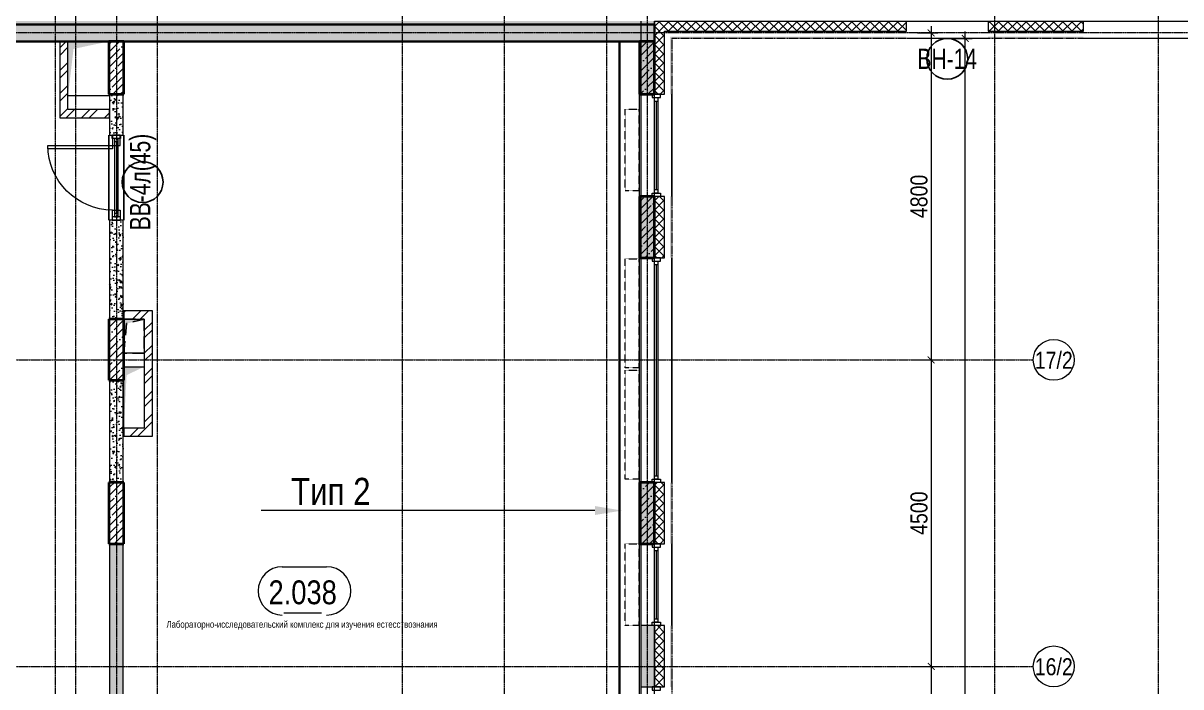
# Model space of a CAD drawing. Header units: millimetres. Extents: x -65509 to 912790, y 446 to 713294.
# Drawn here: x 198727 to 215725, y 186075 to 195819 of the extents above; entities that cross this region are included whole.
import ezdxf
from ezdxf import colors
from ezdxf.entities.mleader import LeaderData, LeaderLine
from ezdxf.enums import TextEntityAlignment as Align
from ezdxf.math import Vec2, Vec3

# ---------------------------------------------------------------- set-up
doc = ezdxf.new("R2010")
doc.units = ezdxf.units.MM
for name, pattern in [('CENTER2', [28.575, 19.05, -3.175, 3.175, -3.175]), ('DASHED', [19.05, 12.7, -6.35]), ('HIDDEN', [9.525, 6.35, -3.175]), ('HIDDEN2', [4.7625, 3.175, -1.5875])]:
    doc.linetypes.add(name, pattern=pattern)
doc.layers.get('Defpoints').update_dxf_attribs({"color": 250})
for name, color, linetype, lineweight in [('A-Wall-Open', 250, 'Continuous', 5), ('A-Wall_Материал_Газоблок_Контур', 250, 'Continuous', 0), ('АР_Area', 250, 'Continuous', 5), ('АР_Витраж', 250, 'Continuous', 13), ('АР_Витраж марка', 250, 'Continuous', 9), ('АР_Двери_витраж', 250, 'Continuous', 9), ('АР_Колонны', 250, 'Continuous', 30), ('АР_Окна', 250, 'Continuous', 5), ('АР_Стены ЖБ', 250, 'Continuous', 35), ('АР_Стены кирпич', 250, 'Continuous', 20), ('АР_Стены ПЕНОблок', 250, 'Continuous', 20), ('АР_Стены_дефшов', 250, 'Continuous', 0), ('АР_Утеплитель', 250, 'Continuous', 0), ('АР_Штриховка', 250, 'Continuous', 0), ('КМ_Фахверки', 250, 'Continuous', 25), ('ОВ_Шахты', 250, 'Continuous', 5), ('ОВ_Шахты_блок 4.1', 250, 'Continuous', 25), ('Размеры зашивки ГКЛ', 250, 'Continuous', 0), ('РД_Оси_100', 250, 'Continuous', 0), ('РД_Оси_размер', 250, 'Continuous', 0), ('РД_проем_инж перемыч_фахверк', 250, 'Continuous', 18)]:
    doc.layers.add(name, color=color, linetype=linetype, lineweight=lineweight)
for name, color, linetype, lineweight, plot in [('АР_Делит', 250, 'Continuous', 0, False), ('РД_Витраж_проем', 250, 'Continuous', 0, False), ('РД_Проем', 250, 'Continuous', 0, False)]:
    doc.layers.add(name, color=color, linetype=linetype, lineweight=lineweight, plot=plot)
doc.layers.add('АР_Отопительные приборы', color=1, linetype='HIDDEN2', lineweight=0, true_color=0xff0000)
doc.layers.add('Зашивка радиаторов тип 2 (файерборд 2 слоя_керамогранит)', color=7, linetype='Continuous', lineweight=0, true_color=0xf40101)
doc.layers.add('РД_Витраж_вн', color=250, linetype='Continuous')
doc.styles.add('Arial_09', font='ARIALN.TTF', dxfattribs={"width": 0.9})
doc.styles.add('style1', font='ARIALN.TTF')
doc.styles.add('ккк', font='isocpeur.ttf', dxfattribs={"width": 0.85, "oblique": 15})
doc.dimstyles.new('Dim100_ареал', dxfattribs={"dimscale": 100, "dimtxt": 2.5, "dimasz": 1, "dimexe": 1, "dimexo": 1, "dimgap": 0.5, "dimtad": 1, "dimzin": 12, "dimdsep": 46, "dimtxsty": 'style1', "dimblk": 'ARCHTICK', "dimcen": 1, "dimdle": 1, "dimclrd": 256, "dimclre": 256, "dimaunit": 1, "dimadec": 0, "dimazin": 3, "dimtfac": 1, "dimtmove": 1, "dimatfit": 3, "dimldrblk": 'OPEN30', "dimfxl": 4, "dimfxlon": 1, "dimtolj": 1, "dimtzin": 0, "dimlwd": 9, "dimlwe": 9, "dimarcsym": 0})
pattern_1 = [(45, (142195.16, 127275.07), (-112.2532, 112.2532), []), (45, (142307.41, 127275.07), (-112.2532, 112.2532), [198.4375, -39.6875, 0, -39.6875])]
pattern_2 = [(45, (142195.16, 127275.07), (-168.3798, 168.3798), []), (45, (142307.4, 127275.07), (-168.3798, 168.3798), [])]
pattern_3 = [(45, (142195.16, 127275.07), (-168.3798, 168.3798), []), (45, (142307.4, 127275.07), (-168.3798, 168.3798), [])]

# ---------------------------------------------------------------- blocks, each defined once
blk = doc.blocks.new('A-iden')
at = {"linetype": 'Continuous', "lineweight": 5}
blk.add_circle((0, -4), 3, dxfattribs=at)
at = {"color": 0, "linetype": 'Continuous', "lineweight": 20, "style": 'ккк', "width": 0.85}
blk.add_attdef('ID', text='', height=8, dxfattribs=at).set_placement((0.31, -3.85), align=Align.MIDDLE_CENTER)
blk = doc.blocks.new('_ArchTick')
at = {"color": 0, "linetype": 'ByBlock', "const_width": 0.15}
blk.add_lwpolyline([(-0.5, -0.5), (0.5, 0.5)], dxfattribs=at)
blk = doc.blocks.new('*D229')
at = {"layer": 'Defpoints', "color": 0, "transparency": 16777216}
for p in [(68364, 68320), (70364, 68320), (68364, 15000)]:
    blk.add_point(p, dxfattribs=at)
at = {"layer": 'РД_Оси_размер', "color": 0, "lineweight": 5, "transparency": 16777216}
for p, q in [((70364, 14900), (70364, 68420)), ((70164, 68320), (70464, 68320)), ((70164, 15000), (70464, 15000))]:
    blk.add_line(p, q, dxfattribs=at)
at = {"layer": 'РД_Оси_размер', "color": 0, "lineweight": 5, "transparency": 16777216, "xscale": 100, "yscale": 100, "zscale": 100}
for p, rotation in [((70364, 68320), 90), ((70364, 15000), 270)]:
    blk.add_blockref('_ArchTick', p, dxfattribs=dict(at, rotation=rotation))
at = {"layer": 'РД_Оси_размер', "color": 0, "transparency": 16777216, "insert": (70186, 41660), "char_height": 250, "attachment_point": 5, "rotation": 90, "style": 'style1'}
blk.add_mtext('\\A1;53320', dxfattribs=at)
blk = doc.blocks.new('_Open30')
at = {"color": 0, "linetype": 'ByBlock', "lineweight": -2}
for p, q in [((-1, 0.27), (0, 0)), ((0, 0), (-1, -0.27)), ((0, 0), (-1, 0))]:
    blk.add_line(p, q, dxfattribs=at)
blk = doc.blocks.new('*D207')
at = {"layer": 'Defpoints', "color": 0, "transparency": 16777216}
for p in [(68364, 68400), (68364, 63600), (69864, 63600)]:
    blk.add_point(p, dxfattribs=at)
at = {"layer": 'РД_Оси_размер', "color": 0, "lineweight": 5, "transparency": 16777216}
for p, q in [((69664, 68400), (69964, 68400)), ((69864, 68500), (69864, 63500)), ((69664, 63600), (69964, 63600))]:
    blk.add_line(p, q, dxfattribs=at)
at = {"layer": 'РД_Оси_размер', "color": 0, "lineweight": 5, "transparency": 16777216, "xscale": 100, "yscale": 100, "zscale": 100}
for p, rotation in [((69864, 68400), 90), ((69864, 63600), 270)]:
    blk.add_blockref('_ArchTick', p, dxfattribs=dict(at, rotation=rotation))
at = {"layer": 'РД_Оси_размер', "color": 0, "transparency": 16777216, "insert": (69686, 66000), "char_height": 250, "attachment_point": 5, "rotation": 90, "style": 'style1'}
blk.add_mtext('\\A1;4800', dxfattribs=at)
blk = doc.blocks.new('*D208')
at = {"layer": 'Defpoints', "color": 0, "transparency": 16777216}
for p in [(68364, 63600), (68364, 59100), (69864, 59100)]:
    blk.add_point(p, dxfattribs=at)
at = {"layer": 'РД_Оси_размер', "color": 0, "lineweight": 5, "transparency": 16777216}
for p, q in [((69664, 63600), (69964, 63600)), ((69864, 63700), (69864, 59000)), ((69664, 59100), (69964, 59100))]:
    blk.add_line(p, q, dxfattribs=at)
at = {"layer": 'РД_Оси_размер', "color": 0, "lineweight": 5, "transparency": 16777216, "xscale": 100, "yscale": 100, "zscale": 100}
for p, rotation in [((69864, 63600), 90), ((69864, 59100), 270)]:
    blk.add_blockref('_ArchTick', p, dxfattribs=dict(at, rotation=rotation))
at = {"layer": 'РД_Оси_размер', "color": 0, "transparency": 16777216, "insert": (69686, 61350), "char_height": 250, "attachment_point": 5, "rotation": 90, "style": 'style1'}
blk.add_mtext('\\A1;4500', dxfattribs=at)
blk = doc.blocks.new('*D201')
at = {"layer": 'Defpoints', "color": 0, "transparency": 16777216}
for p in [(68364, 59100), (68364, 54900), (69864, 54900)]:
    blk.add_point(p, dxfattribs=at)
at = {"layer": 'РД_Оси_размер', "color": 0, "lineweight": 5, "transparency": 16777216}
for p, q in [((69864, 59200), (69864, 54800)), ((69664, 59100), (69964, 59100)), ((69664, 54900), (69964, 54900))]:
    blk.add_line(p, q, dxfattribs=at)
at = {"layer": 'РД_Оси_размер', "color": 0, "lineweight": 5, "transparency": 16777216, "xscale": 100, "yscale": 100, "zscale": 100}
for p, rotation in [((69864, 59100), 90), ((69864, 54900), 270)]:
    blk.add_blockref('_ArchTick', p, dxfattribs=dict(at, rotation=rotation))
at = {"layer": 'РД_Оси_размер', "color": 0, "transparency": 16777216, "insert": (69686, 57000), "char_height": 250, "attachment_point": 5, "rotation": 90, "style": 'style1'}
blk.add_mtext('\\A1;4200', dxfattribs=at)
blk = doc.blocks.new('otv')
at = {"linetype": 'Continuous'}
blk.add_lwpolyline([(0, -1), (0, 0), (1, 0), (1, -1)], close=True, dxfattribs=at)
blk.add_solid([(0, -1), (0, 0), (0.135, -0.137), (1, 0)], dxfattribs=at)
blk = doc.blocks.new('otv пунктир')
at = {"linetype": 'HIDDEN', "ltscale": 0.07}
blk.add_lwpolyline([(0, 0), (0, 1), (1, 1), (1, 0)], close=True, dxfattribs=at)
blk.add_lwpolyline([(0, 1), (0.135, 0.137), (1, 0)], dxfattribs=at)
blk = doc.blocks.new('MOK-МаркаПом_овал_ареал')
for p, q in [((-2.99, 3.76), (3.52, 3.76)), ((-2.75, -3), (2.75, -3))]:
    blk.add_line(p, q)
for centre, radius, start, end in [((-2.99, 0.21), 3.55, 90, 270), ((3.52, 0.21), 3.55, 270, 90), ((-7.41, 0), 7.16, 0, 0.001)]:
    blk.add_arc(centre, radius, start, end)
at = {"color": 0, "style": 'style1'}
blk.add_attdef('АР-ПОМЕЩЕНИЕ:НОМЕР', text='', height=3, dxfattribs=at).set_placement((0.26, 0), align=Align.MIDDLE)
blk = doc.blocks.new('МаркаВитража1')
at = {"layer": 'Defpoints'}
blk.add_circle((0, 0), 3, dxfattribs=at)
at = {"color": 0, "linetype": 'ByBlock', "lineweight": -2, "style": 'Arial_09', "width": 0.9}
blk.add_attdef('АР-ОКНО:НАИМЕНОВАНИЕ', text='', height=3, dxfattribs=at).set_placement((0, 0), align=Align.MIDDLE)
blk = doc.blocks.new('СОШ_2200_АР_ОСИ_М100_28.05.24')
at = {"layer": 'АР_Делит', "color": 5, "linetype": 'DASHED'}
blk.add_lwpolyline([(114955, 135155), (114955, -355), (93595.036, -355), (93595.036, 13855), (94145, 13855), (94145, 68320), (66055, 68320), (66055, 13857.73), (83455, 13857.73), (83455, -355), (45245, -355), (45245, 13145), (44695, 13145), (44695, 26755), (45245, 26755), (45245, 68320), (20455, 68320), (20455, 26755), (27955, 26755), (27955, 13145), (-355, 13145), (-355, 100855), (37145, 100855), (37145, 129155)], dxfattribs=at)
at = {"layer": 'РД_Оси_100', "linetype": 'CENTER2'}
for p, q in [((63600, -6155), (63600, 139938.679)), ((65100, -6155), (65100, 139938.679)), ((73200, -6155), (73200, 139938.679)), ((70800, -6155), (70800, 90900)), ((62100, -6155), (62100, 73302.739)), ((43327.994, 63600), (71363.995, 63600)), ((43327.994, 59100), (69455, 59100)), ((43327.994, 59100), (71363.995, 59100))]:
    blk.add_line(p, q, dxfattribs=at)
for points in [[(57300, 139938.679), (57300, -6155)], [(58500, 139938.679), (58500, -6155)], [(65700, -6155), (65700, 139938.679)], [(57000, 70839.76), (57000, -5755), (56700, -6155)], [(57900, 70753.904), (57900, -6155)], [(78274.959, 68400), (-5454.958, 68400), (-5954.958, 68250)]]:
    blk.add_lwpolyline(points, dxfattribs=at)
at = {"layer": 'РД_Оси_100', "color": 0}
ref = blk.add_blockref('A-iden', (71663.995, 64000), dxfattribs=dict(at, xscale=100, yscale=100, zscale=100))
ref.add_attrib('ID', '17/2', dxfattribs={"layer": '0', "linetype": 'Continuous', "height": 250, "style": 'style1'}).set_placement((71663.995, 63600), align=Align.MIDDLE)
ref = blk.add_blockref('A-iden', (71663.995, 59500), dxfattribs=dict(at, xscale=100, yscale=100, zscale=100))
ref.add_attrib('ID', '16/2', dxfattribs={"layer": '0', "linetype": 'Continuous', "height": 250, "style": 'style1'}).set_placement((71663.995, 59100), align=Align.MIDDLE)
at = {"layer": 'РД_Оси_размер'}
for base, p1, p2, picture, middle in [((69863.995, 63600), (68363.995, 68400), (68363.995, 63600), '*D207', (69686.352, 66000)), ((70363.995, 68320), (68363.995, 15000), (68363.995, 68320), '*D229', (70186.352, 41660)), ((69863.995, 59100), (68363.995, 63600), (68363.995, 59100), '*D208', (69686.352, 61350)), ((69863.995, 54900), (68363.995, 59100), (68363.995, 54900), '*D201', (69686.352, 57000))]:
    dim = blk.add_linear_dim(base=base, p1=p1, p2=p2, angle=90, dimstyle='Dim100_ареал', dxfattribs=at)
    dim.commit()
    dim.dimension.update_dxf_attribs({"geometry": picture, "text_midpoint": middle})

msp = doc.modelspace()

# ---------------------------------------------------------------- hatches: boundary and pattern name
at = {"layer": 'АР_Штриховка', "linetype": 'Continuous', "lineweight": 0}
h = msp.add_hatch(dxfattribs=at)
h.set_pattern_fill('HONEY', color=256, scale=10, style=0)
h.set_pattern_definition([(360, (142195.157, 127275.073), (47.625, 27.4963064), [31.75, -63.5]), (120, (142195.157, 127275.073), (-47.625, 27.496307), [31.75, -63.5]), (60, (142195.157, 127275.073), (1e-07, 54.992613), [-63.5, 31.75])])
h.paths.add_polyline_path([(187895.157, 195850.073), (187895.157, 195800.073), (187995.325, 195800.073), (188011.98, 195837.573), (187995.309, 195850.073)], flags=0)
h.paths.add_polyline_path([(188045.309, 195850.073), (188011.98, 195837.573), (187995.325, 195800.073), (196655.157, 195800.073), (196655.157, 195850.073)], flags=0)
h.paths.add_polyline_path([(198535.157, 195850.073), (198535.157, 195800.073), (207995.156, 195800.073), (207995.156, 195850.073)], flags=0)
h = msp.add_hatch(dxfattribs=at)
h.set_pattern_fill('AR-CONC', color=256, angle=-360, style=0)
h.set_pattern_definition([(50, (142195.16, 127275.07), (182.18467, -15.93909), [19.05, -209.55]), (355, (142195.16, 127275.07), (-35.24342, 191.05685), [15.24, -167.6406]), (100.45144, (142210.34, 127273.74), (146.94125, 175.11775), [16.19, -178.09024]), (46.1842, (142195.16, 127325.87), (271.07904, -42.04233), [28.575, -314.325]), (96.63556, (142217.75, 127322.37), (237.4041, 247.4261), [24.285, -267.1356]), (351.18415, (142195.16, 127325.87), (237.4041, 247.4261), [22.86, -251.4597]), (21, (142220.56, 127313.17), (151.6144, -102.2652), [19.05, -209.55]), (326, (142220.56, 127313.17), (61.80203, 184.18797), [15.24, -167.64]), (71.45144, (142233.2, 127304.65), (213.41642, 81.92277), [16.19, -178.08994]), (37.5, (142195.16, 127275.07), (3.088603, 84.55504), [0, -165.608, 0, -170.18, 0, -168.275]), (7.5, (142195.16, 127275.07), (66.81966, 100.180575), [0, -97.028, 0, -161.798, 0, -64.135]), (327.5, (142138.515, 127275.07), (135.590595, -5.728744), [0, -63.5, 0, -198.12, 0, -262.89]), (317.5, (142113.12, 127275.07), (148.12918, 25.42649), [0, -82.55, 0, -131.572, 0, -186.69])])
h.paths.add_polyline_path([(207995.157, 195850.073), (207795.157, 195850.073), (207795.157, 194775.073), (207995.157, 194775.073)], flags=0)
h.paths.add_polyline_path([(207995.157, 193275.073), (207795.157, 193275.073), (207795.157, 192375.073), (207995.157, 192375.073)], flags=0)
h.paths.add_polyline_path([(207995.157, 189075.073), (207795.157, 189075.073), (207795.157, 188175.073), (207995.157, 188175.073)], flags=0)
h.paths.add_polyline_path([(207995.157, 186975.073), (207795.157, 186975.073), (207795.157, 186075.073), (207995.157, 186075.073)], flags=0)
h.paths.add_polyline_path([(207995.157, 182775.073), (207795.157, 182775.073), (207795.157, 180975.073), (207995.157, 180975.073)], flags=0)
h.paths.add_polyline_path([(207995.157, 177675.073), (207795.157, 177675.073), (207795.157, 176775.073), (207995.157, 176775.073)], flags=0)
h.paths.add_polyline_path([(207995.157, 175575.073), (207795.157, 175575.073), (207795.157, 174675.073), (207995.157, 174675.073)], flags=0)
h.paths.add_polyline_path([(207995.157, 173475.073), (207795.157, 173475.073), (207795.157, 171375.073), (207995.157, 171375.073)], flags=0)
h.paths.add_polyline_path([(207995.157, 170175.073), (207795.157, 170175.073), (207795.157, 169275.073), (207995.157, 169275.073)], flags=0)
h.paths.add_polyline_path([(207995.157, 168075.073), (207795.157, 168075.073), (207795.157, 167175.073), (207995.157, 167175.073)], flags=0)
h.paths.add_polyline_path([(207995.157, 163875.073), (207795.157, 163875.073), (207795.157, 162075.073), (207995.157, 162075.073)], flags=0)
h.paths.add_polyline_path([(207995.157, 160875.073), (207795.157, 160875.073), (207795.157, 159975.073), (207995.157, 159975.073)], flags=0)
h.paths.add_polyline_path([(207995.157, 158775.073), (207795.157, 158775.073), (207795.157, 157875.073), (207995.157, 157875.073)], flags=0)
h.paths.add_polyline_path([(207995.157, 154575.073), (207795.157, 154575.073), (207795.157, 152875.074), (207995.157, 152875.074)], flags=0)
h.paths.add_polyline_path([(207995.157, 149575.074), (207795.157, 149575.074), (207795.157, 148675.074), (207995.157, 148675.074)], flags=0)
h.paths.add_polyline_path([(207995.157, 147475.074), (207795.157, 147475.074), (207795.157, 146575.072), (207995.157, 146575.072)], flags=0)
h = msp.add_hatch(dxfattribs=at)
h.set_pattern_fill('ANSI37', color=256, scale=30, angle=-360, style=0)
h.set_pattern_definition([(45, (142195.16, 127275.07), (-67.35192, 67.35192), []), (135, (142195.16, 127275.07), (-67.35192, -67.35192), [])])
h.paths.add_polyline_path([(208145.157, 195700.073), (207995.157, 195850.073), (207995.157, 194775.073), (208145.157, 194775.073)], flags=0)
h.paths.add_polyline_path([(208145.157, 193275.073), (207995.157, 193275.073), (207995.157, 192375.073), (208145.157, 192375.073)], flags=0)
h.paths.add_polyline_path([(208145.157, 189075.073), (207995.157, 189075.073), (207995.157, 188175.073), (208145.157, 188175.073)], flags=0)
h.paths.add_polyline_path([(208145.157, 186975.073), (207995.157, 186975.073), (207995.157, 186075.073), (208145.157, 186075.073)], flags=0)
h.paths.add_polyline_path([(208145.157, 182775.073), (207995.157, 182775.073), (207995.157, 180975.073), (208145.157, 180975.073)], flags=0)
h.paths.add_polyline_path([(208145.157, 177675.073), (207995.157, 177675.073), (207995.157, 176775.073), (208145.157, 176775.073)], flags=0)
h.paths.add_polyline_path([(208145.157, 175575.073), (207995.157, 175575.073), (207995.157, 174675.073), (208145.157, 174675.073)], flags=0)
h.paths.add_polyline_path([(208145.157, 173475.073), (207995.157, 173475.073), (207995.157, 171375.073), (208145.157, 171375.073)], flags=0)
h.paths.add_polyline_path([(208145.157, 170175.073), (207995.157, 170175.073), (207995.157, 169275.073), (208145.157, 169275.073)], flags=0)
h.paths.add_polyline_path([(208145.157, 168075.073), (207995.157, 168075.073), (207995.157, 167175.073), (208145.157, 167175.073)], flags=0)
h.paths.add_polyline_path([(208145.157, 163875.073), (207995.157, 163875.073), (207995.157, 162075.073), (208145.157, 162075.073)], flags=0)
h.paths.add_polyline_path([(208145.157, 160875.073), (207995.157, 160875.073), (207995.157, 159975.073), (208145.157, 159975.073)], flags=0)
h.paths.add_polyline_path([(208145.157, 158775.073), (207995.157, 158775.073), (207995.157, 157875.073), (208145.157, 157875.073)], flags=0)
h.paths.add_polyline_path([(208145.157, 154575.073), (207995.157, 154575.073), (207995.157, 152875.074), (208145.157, 152875.074)], flags=0)
h.paths.add_polyline_path([(208145.157, 149575.074), (207995.157, 149575.074), (207995.157, 148675.074), (208145.157, 148675.074)], flags=0)
h.paths.add_polyline_path([(208145.157, 147475.074), (207995.157, 147475.074), (207995.157, 146575.072), (208145.157, 146575.072)], flags=0)
h = msp.add_hatch(dxfattribs=at)
h.set_pattern_fill('ANSI37', color=256, scale=30, style=0)
h.set_pattern_definition([(45, (142195.16, 127275.07), (-67.35192, 67.35192), []), (135, (142195.16, 127275.07), (-67.35192, -67.35192), [])])
h.paths.add_polyline_path([(218945.157, 195700.073), (218945.157, 195850.073), (217594.772, 195850.073), (217594.772, 195700.073)], flags=0)
h.paths.add_polyline_path([(214294.772, 195700.073), (214294.772, 195850.073), (212895.157, 195850.073), (212895.157, 195700.073)], flags=0)
h.paths.add_polyline_path([(211695.157, 195700.073), (211695.157, 195850.073), (207995.157, 195850.073), (208145.157, 195700.073)], flags=0)
at = {"layer": 'АР_Штриховка', "linetype": 'Continuous', "lineweight": 5}
h = msp.add_hatch(dxfattribs=at)
h.set_pattern_fill('ANSI35', color=256, scale=25, style=0)
h.set_pattern_definition([(45, (142195.16, 127275.07), (-112.2532, 112.2532), []), (45, (142307.41, 127275.07), (-112.2532, 112.2532), [198.4375, -39.6875, 0, -39.6875])])
h.paths.add_polyline_path([(187695.157, 195800.073), (187695.157, 195550.073), (196655.157, 195550.073), (196655.157, 195800.073)], flags=0)
h.paths.add_polyline_path([(198535.157, 195800.073), (198535.157, 195550.073), (207995.156, 195550.073), (207995.156, 195800.073)], flags=0)
at = {"layer": 'АР_Штриховка', "linetype": 'Continuous', "lineweight": 0}
h = msp.add_hatch(dxfattribs=at)
h.set_pattern_fill('ANSI32', color=256, scale=25, style=0)
h.set_pattern_definition(pattern_2)
h.paths.add_polyline_path([(199265.157, 194430.073), (199385.157, 194550.073), (199385.157, 195550.073), (199265.157, 195550.073)], flags=0)
at = {"layer": 'АР_Штриховка', "linetype": 'Continuous', "lineweight": 5}
h = msp.add_hatch(dxfattribs=at)
h.set_pattern_fill('ANSI35', color=256, scale=25, style=0)
h.set_pattern_definition(pattern_1)
h.paths.add_polyline_path([(199985.157, 194775.073), (200205.157, 194775.073), (200205.157, 195550.073), (199985.157, 195550.073)], flags=0)
h = msp.add_hatch(dxfattribs=at)
h.set_pattern_fill('ANSI35', color=256, scale=25, style=0)
h.set_pattern_definition(pattern_1)
h.paths.add_polyline_path([(207775.157, 194775.073), (207995.157, 194775.073), (207995.157, 195550.073), (207775.157, 195550.073)], flags=0)
at = {"layer": 'АР_Штриховка', "linetype": 'Continuous', "lineweight": 0}
h = msp.add_hatch(dxfattribs=at)
h.set_pattern_fill('_U', color=256, angle=-360, style=0, pattern_type=0)
h.set_pattern_definition([(360, (142195.1574, 127275.0729), (3e-17, 1), [])])
h.paths.add_polyline_path([(208250.157, 195595.073), (208225.157, 195620.073), (208225.157, 194775.073), (208250.157, 194775.073)], flags=0)
h.paths.add_polyline_path([(208250.157, 193275.073), (208225.157, 193275.073), (208225.157, 192375.073), (208250.157, 192375.073)], flags=0)
h.paths.add_polyline_path([(208250.157, 189075.073), (208225.157, 189075.073), (208225.157, 188175.073), (208250.157, 188175.073)], flags=0)
h.paths.add_polyline_path([(208250.157, 186975.073), (208225.157, 186975.073), (208225.157, 186075.073), (208250.157, 186075.073)], flags=0)
h.paths.add_polyline_path([(208250.157, 182775.073), (208225.157, 182775.073), (208225.157, 180975.073), (208250.157, 180975.073)], flags=0)
h.paths.add_polyline_path([(208250.157, 177675.073), (208225.157, 177675.073), (208225.157, 176775.073), (208250.157, 176775.073)], flags=0)
h.paths.add_polyline_path([(208250.157, 175575.073), (208225.157, 175575.073), (208225.157, 174675.073), (208250.157, 174675.073)], flags=0)
h.paths.add_polyline_path([(208250.157, 173475.073), (208225.157, 173475.073), (208225.157, 171375.073), (208250.157, 171375.073)], flags=0)
h.paths.add_polyline_path([(208250.157, 170175.073), (208225.157, 170175.073), (208225.157, 169275.073), (208250.157, 169275.073)], flags=0)
h.paths.add_polyline_path([(208250.157, 168075.073), (208225.157, 168075.073), (208225.157, 167175.073), (208250.157, 167175.073)], flags=0)
h.paths.add_polyline_path([(208250.157, 163875.073), (208225.157, 163875.073), (208225.157, 162075.073), (208250.157, 162075.073)], flags=0)
h.paths.add_polyline_path([(208250.157, 160875.073), (208225.157, 160875.073), (208225.157, 159975.073), (208250.157, 159975.073)], flags=0)
h.paths.add_polyline_path([(208250.157, 158775.073), (208225.157, 158775.073), (208225.157, 157875.073), (208250.157, 157875.073)], flags=0)
h.paths.add_polyline_path([(208250.157, 154575.073), (208225.157, 154575.073), (208225.157, 152875.074), (208250.157, 152875.074)], flags=0)
h.paths.add_polyline_path([(208250.157, 149575.074), (208225.157, 149575.074), (208225.157, 148675.074), (208250.157, 148675.074)], flags=0)
h.paths.add_polyline_path([(208250.157, 147475.074), (208225.157, 147475.074), (208225.157, 146575.072), (208250.157, 146575.072)], flags=0)
h = msp.add_hatch(dxfattribs=at)
h.set_pattern_fill('_U', color=256, style=0, pattern_type=0)
h.set_pattern_definition([(360, (142195.1574, 127275.0729), (-2e-16, 1), [])])
h.paths.add_polyline_path([(218945.157, 195595.073), (218945.157, 195620.073), (217594.772, 195620.073), (217594.772, 195595.073)], flags=0)
h.paths.add_polyline_path([(214294.772, 195595.073), (214294.772, 195620.073), (212895.157, 195620.073), (212895.157, 195595.073)], flags=0)
h.paths.add_polyline_path([(211695.157, 195595.073), (211695.157, 195620.073), (208225.157, 195620.073), (208250.157, 195595.073)], flags=0)
h = msp.add_hatch(dxfattribs=at)
h.set_pattern_fill('AR-CONC', color=256, angle=45, style=0)
h.set_pattern_definition([(95, (142195.16, 127275.07), (140.09465, 117.55338), [19.05, -209.55]), (40, (142195.16, 127275.07), (-160.01845, 110.17673), [15.24, -167.6406]), (145.45144, (142206.83, 127284.87), (-19.9238, 227.7301), [16.19, -178.09024]), (91.1842, (142159.24, 127311), (221.41024, 161.9534), [28.575, -314.325]), (141.63556, (142177.7, 127324.5), (-7.0866, 342.8268), [24.285, -267.1356]), (36.18415, (142159.24, 127311), (-7.0866, 342.8268), [22.86, -251.4597]), (66, (142186.18, 127319.97), (179.51998, 34.89515), [19.05, -209.55]), (11, (142186.18, 127319.97), (-86.53993, 173.9412), [15.24, -167.64]), (116.45145, (142201.14, 127322.88), (92.98005, 208.83634), [16.19, -178.08994]), (82.5, (142195.16, 127275.07), (-57.60547, 61.973414), [0, -165.608, 0, -170.18, 0, -168.275]), (52.5, (142195.16, 127275.07), (-23.58973, 118.087), [0, -97.028, 0, -161.798, 0, -64.135]), (12.5, (142155.105, 127235.02), (99.927863, 91.826196), [0, -63.5, 0, -198.12, 0, -262.89]), (2.5, (142137.14, 127217.06), (86.7639, 122.7224), [0, -82.55, 0, -131.572, 0, -186.69])])
h.paths.add_polyline_path([(199995.157, 191475.073), (200195.157, 191475.073), (200195.157, 192925.073), (199995.157, 192925.073)], flags=0)
h.paths.add_polyline_path([(199995.157, 194175.073), (200195.157, 194175.073), (200195.157, 194775.073), (199995.157, 194775.073)], flags=0)
h = msp.add_hatch(dxfattribs=at)
h.set_pattern_fill('ANSI32', color=256, scale=25, style=0)
h.set_pattern_definition(pattern_3)
h.paths.add_polyline_path([(199995.157, 194430.073), (199995.157, 194550.073), (199385.157, 194550.073), (199265.157, 194430.073)], flags=0)
at = {"layer": 'АР_Штриховка', "linetype": 'Continuous', "lineweight": 5}
h = msp.add_hatch(dxfattribs=at)
h.set_pattern_fill('ANSI35', color=256, scale=25, style=0)
h.set_pattern_definition(pattern_1)
h.paths.add_polyline_path([(207775.157, 192375.073), (207995.157, 192375.073), (207995.157, 193275.073), (207775.157, 193275.073)], flags=0)
at = {"layer": 'АР_Штриховка', "linetype": 'Continuous', "lineweight": 0}
h = msp.add_hatch(dxfattribs=at)
h.set_pattern_fill('ANSI32', color=256, scale=25, style=0)
h.set_pattern_definition(pattern_2)
h.paths.add_polyline_path([(200205.157, 191595.073), (200205.157, 191475.073), (200505.157, 191475.073), (200625.157, 191595.073)], flags=0)
h = msp.add_hatch(dxfattribs=at)
h.set_pattern_fill('ANSI32', color=256, scale=25, angle=-360, style=0)
h.set_pattern_definition([(45, (142195.16, 127275.07), (-168.3798, 168.3798), []), (45, (142307.4, 127275.07), (-168.3798, 168.3798), [])])
h.paths.add_polyline_path([(200625.157, 191595.073), (200505.157, 191475.073), (200505.157, 189875.073), (200625.157, 189755.073)], flags=0)
at = {"layer": 'АР_Штриховка', "linetype": 'Continuous', "lineweight": 5}
h = msp.add_hatch(dxfattribs=at)
h.set_pattern_fill('ANSI35', color=256, scale=25, style=0)
h.set_pattern_definition(pattern_1)
h.paths.add_polyline_path([(199985.157, 190575.073), (200205.157, 190575.073), (200205.157, 191475.073), (199985.157, 191475.073)], flags=0)
at = {"layer": 'АР_Штриховка', "linetype": 'Continuous', "lineweight": 0}
h = msp.add_hatch(dxfattribs=at)
h.set_pattern_fill('AR-CONC', color=256, angle=45, style=0)
h.set_pattern_definition([(95, (142195.16, 127275.07), (140.09465, 117.55338), [19.05, -209.55]), (40, (142195.16, 127275.07), (-160.01845, 110.17673), [15.24, -167.6406]), (145.45144, (142206.83, 127284.87), (-19.9238, 227.7301), [16.19, -178.09024]), (91.1842, (142159.24, 127311), (221.41024, 161.9534), [28.575, -314.325]), (141.63556, (142177.7, 127324.5), (-7.0866, 342.8268), [24.285, -267.1356]), (36.18415, (142159.24, 127311), (-7.0866, 342.8268), [22.86, -251.4597]), (66, (142186.18, 127319.97), (179.51998, 34.89515), [19.05, -209.55]), (11, (142186.18, 127319.97), (-86.53993, 173.9412), [15.24, -167.64]), (116.45145, (142201.14, 127322.88), (92.98005, 208.83634), [16.19, -178.08994]), (82.5, (142195.16, 127275.07), (-57.60547, 61.973414), [0, -165.608, 0, -170.18, 0, -168.275]), (52.5, (142195.16, 127275.07), (-23.58973, 118.087), [0, -97.028, 0, -161.798, 0, -64.135]), (12.5, (142155.105, 127235.02), (99.927863, 91.826196), [0, -63.5, 0, -198.12, 0, -262.89]), (2.5, (142137.14, 127217.06), (86.7639, 122.7224), [0, -82.55, 0, -131.572, 0, -186.69])])
h.paths.add_polyline_path([(199995.157, 189074.073), (200195.157, 189074.073), (200195.157, 189875.073), (199995.157, 189875.073)], flags=0)
h.paths.add_polyline_path([(199995.157, 189875.073), (200195.157, 189875.073), (200195.157, 190576.073), (199995.157, 190576.073)], flags=0)
h = msp.add_hatch(dxfattribs=at)
h.set_pattern_fill('ANSI32', color=256, scale=25, style=0)
h.set_pattern_definition(pattern_3)
h.paths.add_polyline_path([(200625.157, 189755.073), (200505.157, 189875.073), (200205.157, 189875.073), (200205.157, 189755.073)], flags=0)
at = {"layer": 'АР_Штриховка', "linetype": 'Continuous', "lineweight": 5}
h = msp.add_hatch(dxfattribs=at)
h.set_pattern_fill('ANSI35', color=256, scale=25, style=0)
h.set_pattern_definition(pattern_1)
h.paths.add_polyline_path([(199985.157, 188175.073), (200205.157, 188175.073), (200205.157, 189075.073), (199985.157, 189075.073)], flags=0)
h = msp.add_hatch(dxfattribs=at)
h.set_pattern_fill('ANSI35', color=256, scale=25, style=0)
h.set_pattern_definition(pattern_1)
h.paths.add_polyline_path([(207775.157, 188175.073), (207995.157, 188175.073), (207995.157, 189075.073), (207775.157, 189075.073)], flags=0)
at = {"layer": 'АР_Штриховка', "linetype": 'Continuous', "lineweight": 0}
h = msp.add_hatch(dxfattribs=at)
h.set_pattern_fill('AR-CONC', color=256, angle=45, style=0)
h.set_pattern_definition([(95, (142195.16, 127275.07), (140.09465, 117.55338), [19.05, -209.55]), (40, (142195.16, 127275.07), (-160.01845, 110.17673), [15.24, -167.6406]), (145.45144, (142206.83, 127284.87), (-19.9238, 227.7301), [16.19, -178.09024]), (91.1842, (142159.24, 127311), (221.41024, 161.9534), [28.575, -314.325]), (141.63556, (142177.7, 127324.5), (-7.0866, 342.8268), [24.285, -267.1356]), (36.18415, (142159.24, 127311), (-7.0866, 342.8268), [22.86, -251.4597]), (66, (142186.18, 127319.97), (179.51998, 34.89515), [19.05, -209.55]), (11, (142186.18, 127319.97), (-86.53993, 173.9412), [15.24, -167.64]), (116.45145, (142201.14, 127322.88), (92.98005, 208.83634), [16.19, -178.08994]), (82.5, (142195.16, 127275.07), (-57.60547, 61.973414), [0, -165.608, 0, -170.18, 0, -168.275]), (52.5, (142195.16, 127275.07), (-23.58973, 118.087), [0, -97.028, 0, -161.798, 0, -64.135]), (12.5, (142155.105, 127235.02), (99.927863, 91.826196), [0, -63.5, 0, -198.12, 0, -262.89]), (2.5, (142137.14, 127217.06), (86.7639, 122.7224), [0, -82.55, 0, -131.572, 0, -186.69])])
h.paths.add_polyline_path([(199995.157, 182174.073), (200195.157, 182174.073), (200195.157, 182474.073), (199995.157, 182474.073)], flags=0)
h.paths.add_polyline_path([(199995.157, 185374.073), (200195.157, 185374.073), (200195.157, 188176.073), (199995.157, 188176.073)], flags=0)

# ---------------------------------------------------------------- linework, layer by layer
at = {"layer": 'A-Wall-Open', "linetype": 'Continuous', "lineweight": 5}
for p, q in [((212895.157, 195595.073), (211695.157, 195595.073)), ((217594.772, 195595.073), (214294.772, 195595.073))]:
    msp.add_line(p, q, dxfattribs=at)
at = {"layer": 'A-Wall_Материал_Газоблок_Контур', "linetype": 'Continuous', "lineweight": 0}
for p, q in [((207795.157, 194775.073), (207795.157, 193275.073)), ((208250.157, 193275.073), (208250.157, 194775.073)), ((207795.157, 192375.073), (207795.157, 189075.073)), ((208250.157, 189075.073), (208250.157, 192375.073)), ((207795.157, 188175.073), (207795.157, 186975.073)), ((208250.157, 186975.073), (208250.157, 188175.073)), ((207795.157, 186075.073), (207795.157, 182775.073))]:
    msp.add_line(p, q, dxfattribs=at)
at = {"layer": 'АР_Витраж', "linetype": 'Continuous', "lineweight": 5}
for p, q in [((199985.157, 194175.073), (199985.157, 192925.073)), ((200205.157, 194175.073), (200205.157, 192925.073))]:
    msp.add_line(p, q, dxfattribs=at)
at = {"layer": 'АР_Витраж', "linetype": 'Continuous', "lineweight": 13}
for p, q in [((200120.157, 194075.073), (200070.157, 194075.073)), ((200095.157, 194075.073), (200095.157, 193025.073)), ((200120.157, 193025.073), (200070.157, 193025.073))]:
    msp.add_line(p, q, dxfattribs=at)
for points in [[(200035.157, 194125.073), (200035.157, 194175.073), (200155.157, 194175.073), (200155.157, 194125.073)], [(200120.157, 194125.073), (200070.157, 194125.073), (200070.157, 192975.073), (200120.157, 192975.073)], [(200035.157, 192975.073), (200035.157, 192925.073), (200155.157, 192925.073), (200155.157, 192975.073)]]:
    msp.add_lwpolyline(points, close=True, dxfattribs=at)
at = {"layer": 'АР_Двери_витраж', "linetype": 'Continuous', "lineweight": 9}
for points in [[(200150.157, 194025.073), (200150.157, 194175.073), (200040.157, 194175.073), (200040.157, 194025.073)], [(200040.157, 194025.073), (200040.157, 193975.073), (199090.157, 193975.073), (199090.157, 194025.073)], [(200150.157, 193075.073), (200150.157, 192925.073), (200040.157, 192925.073), (200040.157, 193075.073)]]:
    msp.add_lwpolyline(points, close=True, dxfattribs=at)
at = {"layer": 'АР_Двери_витраж', "linetype": 'Continuous', "lineweight": 9, "extrusion": (0, 0, -1)}
msp.add_arc((-200040.157, 194025.073), 950, 270, 0, dxfattribs=at)
at = {"layer": 'АР_Колонны', "linetype": 'HIDDEN2', "lineweight": 25}
for p, q in [((199985.157, 195550.073), (200205.157, 195550.073)), ((199985.157, 194775.073), (199985.157, 195550.073)), ((200205.157, 195550.073), (200205.157, 194775.073)), ((207775.157, 195550.073), (207995.157, 195550.073)), ((207775.157, 194775.073), (207775.157, 195550.073)), ((207995.157, 195550.073), (207995.157, 194775.073)), ((200205.157, 194775.073), (199985.157, 194775.073)), ((207995.157, 194775.073), (207775.157, 194775.073)), ((207775.157, 193275.073), (207995.157, 193275.073)), ((207775.157, 192375.073), (207775.157, 193275.073)), ((207995.157, 193275.073), (207995.157, 192375.073)), ((207995.157, 192375.073), (207775.157, 192375.073)), ((199985.157, 191475.073), (200205.157, 191475.073)), ((199985.157, 190575.073), (199985.157, 191475.073)), ((200205.157, 191475.073), (200205.157, 190575.073)), ((200205.157, 190575.073), (199985.157, 190575.073)), ((199985.157, 189075.073), (200205.157, 189075.073)), ((199985.157, 188175.073), (199985.157, 189075.073)), ((200205.157, 189075.073), (200205.157, 188175.073)), ((207775.157, 189075.073), (207995.157, 189075.073)), ((207775.157, 188175.073), (207775.157, 189075.073)), ((207995.157, 189075.073), (207995.157, 188175.073)), ((200205.157, 188175.073), (199985.157, 188175.073)), ((207995.157, 188175.073), (207775.157, 188175.073))]:
    msp.add_line(p, q, dxfattribs=at)
at = {"layer": 'АР_Колонны', "linetype": 'Continuous', "lineweight": 35}
for p, q in [((199985.157, 195550.073), (200205.157, 195550.073)), ((199985.157, 194775.073), (199985.157, 195550.073)), ((200205.157, 194775.073), (200205.157, 195550.073)), ((207775.157, 195550.073), (207995.157, 195550.073)), ((207775.157, 194775.073), (207775.157, 195550.073)), ((207995.157, 194775.073), (207995.157, 195550.073)), ((199985.157, 194775.073), (200205.157, 194775.073)), ((207775.157, 194775.073), (207995.157, 194775.073)), ((207775.157, 193275.073), (207995.157, 193275.073)), ((207775.157, 192375.073), (207775.157, 193275.073)), ((207995.157, 192375.073), (207995.157, 193275.073)), ((207775.157, 192375.073), (207995.157, 192375.073)), ((199985.157, 191475.073), (200205.157, 191475.073)), ((199985.157, 190575.073), (199985.157, 191475.073)), ((200205.157, 190575.073), (200205.157, 191475.073)), ((199985.157, 190575.073), (200205.157, 190575.073)), ((199985.157, 189075.073), (200205.157, 189075.073)), ((199985.157, 188175.073), (199985.157, 189075.073)), ((200205.157, 188175.073), (200205.157, 189075.073)), ((207775.157, 189075.073), (207995.157, 189075.073)), ((207775.157, 188175.073), (207775.157, 189075.073)), ((207995.157, 188175.073), (207995.157, 189075.073)), ((199985.157, 188175.073), (200205.157, 188175.073)), ((207775.157, 188175.073), (207995.157, 188175.073))]:
    msp.add_line(p, q, dxfattribs=at)
at = {"layer": 'АР_Окна', "linetype": 'Continuous', "lineweight": 5}
for p, q in [((207795.157, 194775.073), (207795.157, 193275.073)), ((207997.657, 194675.073), (208047.657, 194675.073)), ((208022.657, 194675.073), (208022.657, 193375.073)), ((208250.157, 194775.073), (208250.157, 193275.073)), ((207997.657, 193375.073), (208047.657, 193375.073)), ((207795.157, 192375.073), (207795.157, 189075.073)), ((207997.657, 192275.073), (208047.657, 192275.073)), ((208022.657, 192275.073), (208022.657, 189175.073)), ((208250.157, 192375.073), (208250.157, 189075.073)), ((207997.657, 189175.073), (208047.657, 189175.073)), ((207795.157, 188175.073), (207795.157, 186975.073)), ((208250.157, 188175.073), (208250.157, 186975.073)), ((207997.657, 188075.073), (208047.657, 188075.073)), ((208022.657, 188075.073), (208022.657, 187075.073)), ((207997.657, 187075.073), (208047.657, 187075.073)), ((207795.157, 186075.073), (207795.157, 182775.073))]:
    msp.add_line(p, q, dxfattribs=at)
for points in [[(208082.657, 194725.073), (208082.657, 194775.073), (207962.657, 194775.073), (207962.657, 194725.073)], [(207997.657, 194725.073), (208047.657, 194725.073), (208047.657, 193325.073), (207997.657, 193325.073)], [(208082.657, 193325.073), (208082.657, 193275.073), (207962.657, 193275.073), (207962.657, 193325.073)], [(208082.657, 192325.073), (208082.657, 192375.073), (207962.657, 192375.073), (207962.657, 192325.073)], [(207997.657, 192325.073), (208047.657, 192325.073), (208047.657, 189125.073), (207997.657, 189125.073)], [(208082.657, 189125.073), (208082.657, 189075.073), (207962.657, 189075.073), (207962.657, 189125.073)], [(208082.657, 188125.073), (208082.657, 188175.073), (207962.657, 188175.073), (207962.657, 188125.073)], [(207997.657, 188125.073), (208047.657, 188125.073), (208047.657, 187025.073), (207997.657, 187025.073)], [(208082.657, 187025.073), (208082.657, 186975.073), (207962.657, 186975.073), (207962.657, 187025.073)], [(208082.657, 186025.073), (208082.657, 186075.073), (207962.657, 186075.073), (207962.657, 186025.073)]]:
    msp.add_lwpolyline(points, close=True, dxfattribs=at)
at = {"layer": 'АР_Отопительные приборы'}
for points in [[(207565.157, 194556.009), (207765.157, 194556.009), (207765.157, 193356.009), (207565.157, 193356.009)], [(207565.157, 192358.227), (207765.157, 192358.227), (207765.157, 190758.227), (207565.157, 190758.227)], [(207565.157, 190725.073), (207765.157, 190725.073), (207765.157, 189125.073), (207565.157, 189125.073)], [(207565.157, 188175.073), (207765.157, 188175.073), (207765.157, 186975.073), (207565.157, 186975.073)]]:
    msp.add_lwpolyline(points, close=True, dxfattribs=at)
at = {"layer": 'АР_Стены ЖБ', "linetype": 'Continuous', "lineweight": 35}
for p, q in [((207995.156, 195800.073), (198535.157, 195800.073)), ((207995.156, 195550.073), (207995.156, 195800.073)), ((198535.157, 195550.073), (207995.156, 195550.073))]:
    msp.add_line(p, q, dxfattribs=at)
at = {"layer": 'АР_Стены ЖБ', "linetype": 'Continuous', "lineweight": 40}
for p, q in [((200205.157, 195550.073), (199985.157, 195550.073)), ((199985.157, 195550.073), (199985.157, 194775.073)), ((200205.157, 194775.073), (200205.157, 195550.073)), ((207995.157, 195550.073), (207775.157, 195550.073)), ((207775.157, 195550.073), (207775.157, 194775.073)), ((207995.157, 194775.073), (207995.157, 195550.073)), ((199985.157, 194775.073), (200205.157, 194775.073)), ((207775.157, 194775.073), (207995.157, 194775.073)), ((207995.157, 193275.073), (207775.157, 193275.073)), ((207775.157, 193275.073), (207775.157, 192375.073)), ((207995.157, 192375.073), (207995.157, 193275.073)), ((207775.157, 192375.073), (207995.157, 192375.073)), ((200205.157, 191475.073), (199985.157, 191475.073)), ((199985.157, 191475.073), (199985.157, 190575.073)), ((200205.157, 190575.073), (200205.157, 191475.073)), ((199985.157, 190575.073), (200205.157, 190575.073)), ((200205.157, 189075.073), (199985.157, 189075.073)), ((199985.157, 189075.073), (199985.157, 188175.073)), ((200205.157, 188175.073), (200205.157, 189075.073)), ((207995.157, 189075.073), (207775.157, 189075.073)), ((207775.157, 189075.073), (207775.157, 188175.073)), ((207995.157, 188175.073), (207995.157, 189075.073)), ((199985.157, 188175.073), (200205.157, 188175.073)), ((207775.157, 188175.073), (207995.157, 188175.073))]:
    msp.add_line(p, q, dxfattribs=at)
at = {"layer": 'АР_Стены кирпич', "linetype": 'Continuous', "lineweight": 20}
for p, q in [((199385.157, 195550.073), (199265.157, 195550.073)), ((199265.157, 195550.073), (199265.157, 194430.073)), ((199385.157, 194550.073), (199385.157, 195550.073)), ((199995.157, 194550.073), (199385.157, 194550.073)), ((199995.157, 194430.073), (199995.157, 194550.073)), ((199265.157, 194430.073), (199995.157, 194430.073)), ((200205.157, 191595.073), (200205.157, 191475.073)), ((200625.157, 191595.073), (200205.157, 191595.073)), ((200625.157, 189755.073), (200625.157, 191595.073)), ((200205.157, 191475.073), (200505.157, 191475.073)), ((200505.157, 191475.073), (200505.157, 189875.073)), ((200505.157, 189875.073), (200205.157, 189875.073)), ((200205.157, 189875.073), (200205.157, 189755.073)), ((200205.157, 189755.073), (200625.157, 189755.073))]:
    msp.add_line(p, q, dxfattribs=at)
at = {"layer": 'АР_Стены ПЕНОблок', "linetype": 'Continuous', "lineweight": 20}
for p, q in [((207795.157, 195850.073), (207795.157, 194775.073)), ((207995.157, 194775.073), (207995.157, 195850.073)), ((200195.157, 194775.073), (199995.157, 194775.073)), ((199995.157, 194775.073), (199995.157, 194175.073)), ((200195.157, 194175.073), (200195.157, 194775.073)), ((207795.157, 194775.073), (207995.157, 194775.073)), ((199995.157, 194175.073), (200195.157, 194175.073)), ((207995.157, 193275.073), (207795.157, 193275.073)), ((207795.157, 193275.073), (207795.157, 192375.073)), ((207995.157, 192375.073), (207995.157, 193275.073)), ((200195.157, 192925.073), (199995.157, 192925.073)), ((199995.157, 192925.073), (199995.157, 191475.073)), ((200195.157, 191475.073), (200195.157, 192925.073)), ((207795.157, 192375.073), (207995.157, 192375.073)), ((199995.157, 191475.073), (200195.157, 191475.073)), ((200195.157, 190576.073), (199995.157, 190576.073)), ((199995.157, 190576.073), (199995.157, 189875.073)), ((200195.157, 189074.073), (200195.157, 190576.073)), ((199995.157, 189875.073), (199995.157, 189074.073)), ((199995.157, 189074.073), (200195.157, 189074.073)), ((207995.157, 189075.073), (207795.157, 189075.073)), ((207795.157, 189075.073), (207795.157, 188175.073)), ((207995.157, 188175.073), (207995.157, 189075.073)), ((200195.157, 188176.073), (199995.157, 188176.073)), ((199995.157, 188176.073), (199995.157, 185374.073)), ((200195.157, 185374.073), (200195.157, 188176.073)), ((207795.157, 188175.073), (207995.157, 188175.073)), ((207995.157, 186975.073), (207795.157, 186975.073)), ((207795.157, 186975.073), (207795.157, 186075.073)), ((207995.157, 186075.073), (207995.157, 186975.073)), ((207795.157, 186075.073), (207995.157, 186075.073))]:
    msp.add_line(p, q, dxfattribs=at)
at = {"layer": 'АР_Стены_дефшов', "linetype": 'Continuous', "lineweight": 0}
for p, q in [((207995.156, 195800.073), (207995.156, 195850.073)), ((198535.157, 195800.073), (207995.156, 195800.073))]:
    msp.add_line(p, q, dxfattribs=at)
at = {"layer": 'АР_Утеплитель', "linetype": 'Continuous', "lineweight": 0}
for p, q in [((207995.157, 195850.073), (207995.157, 194775.073)), ((211695.157, 195700.073), (211695.157, 195850.073)), ((212895.157, 195850.073), (212895.157, 195700.073)), ((214294.772, 195700.073), (214294.772, 195850.073)), ((208145.157, 194775.073), (208145.157, 195700.073)), ((208145.157, 195700.073), (211695.157, 195700.073)), ((212895.157, 195700.073), (214294.772, 195700.073)), ((207995.157, 194775.073), (208145.157, 194775.073)), ((208145.157, 193275.073), (207995.157, 193275.073)), ((207995.157, 193275.073), (207995.157, 192375.073)), ((208145.157, 192375.073), (208145.157, 193275.073)), ((207995.157, 192375.073), (208145.157, 192375.073)), ((208145.157, 189075.073), (207995.157, 189075.073)), ((207995.157, 189075.073), (207995.157, 188175.073)), ((208145.157, 188175.073), (208145.157, 189075.073)), ((207995.157, 188175.073), (208145.157, 188175.073)), ((208145.157, 186975.073), (207995.157, 186975.073)), ((207995.157, 186975.073), (207995.157, 186075.073)), ((208145.157, 186075.073), (208145.157, 186975.073)), ((207995.157, 186075.073), (208145.157, 186075.073))]:
    msp.add_line(p, q, dxfattribs=at)
at = {"layer": 'Зашивка радиаторов тип 2 (файерборд 2 слоя_керамогранит)', "linetype": 'Continuous', "lineweight": 0}
for p, q in [((207475.157, 195550.073), (207775.157, 195550.073)), ((207475.157, 195550.073), (207475.157, 181775.073)), ((207487.657, 195550.073), (207487.657, 181775.073)), ((207487.657, 181775.073), (207487.657, 195550.073)), ((207775.157, 181775.073), (207775.157, 195550.073))]:
    msp.add_line(p, q, dxfattribs=at)
at = {"layer": 'КМ_Фахверки', "lineweight": 5}
msp.add_lwpolyline([(212895.157, 195850.073), (236595.157, 195849.49), (236595.157, 127175.073), (256895.157, 127175.073), (256895.126, 262175.073), (215195.161, 262175.073), (215195.161, 256175.073), (179595.157, 256175.073), (179595.157, 227875.073), (142095.157, 227875.073), (142095.157, 140675.073), (169895.157, 140675.073), (169895.157, 153775.073), (162395.157, 153775.073), (162395.157, 195850.073), (187695.157, 195850.073), (187695.157, 127175.073), (225395.157, 127175.073), (225395.157, 140875.073), (207995.156, 140875.08), (207995.156, 195850.073), (212896.745, 195850.073)], dxfattribs=at)
at = {"layer": 'РД_Витраж_вн', "linetype": 'Continuous', "lineweight": -3}
for p, q in [((199985.157, 192925.073), (199985.157, 194175.073)), ((200205.157, 192925.073), (200205.157, 194175.073))]:
    msp.add_line(p, q, dxfattribs=at)
at = {"layer": 'РД_Витраж_проем', "linetype": 'Continuous', "lineweight": 0}
msp.add_line((212895.157, 195595.073), (211695.157, 195595.073), dxfattribs=at)
at = {"layer": 'РД_Проем', "linetype": 'Continuous', "lineweight": 0}
for p, q in [((199985.157, 192925.073), (199985.157, 194175.073)), ((200205.157, 192925.073), (200205.157, 194175.073))]:
    msp.add_line(p, q, dxfattribs=at)
at = {"layer": 'РД_проем_инж перемыч_фахверк', "linetype": 'Continuous', "lineweight": 18}
for p, q in [((199985.157, 194175.073), (199985.157, 192925.073)), ((200205.157, 194175.073), (200205.157, 192925.073))]:
    msp.add_line(p, q, dxfattribs=at)

# ---------------------------------------------------------------- block references
at = {"layer": 'АР_Area', "linetype": 'Continuous', "lineweight": 5}
ref = msp.add_blockref('MOK-МаркаПом_овал_ареал', (202831.046, 187462.921), dxfattribs=dict(at, xscale=100, yscale=100, zscale=100))
ref.add_attrib('АР-ПОМЕЩЕНИЕ:НОМЕР', '2.038', dxfattribs={"layer": '0', "color": 0, "height": 350, "style": 'style1'}).set_placement((202831.046, 187462.921), align=Align.MIDDLE)
ref.add_attrib('АР-ПОМЕЩЕНИЕ:НАИМЕНОВАНИЕ', 'Лабораторно-исследовательский комплекс для изучения естесствознания', dxfattribs={"layer": 'Defpoints', "color": 2, "height": 100, "style": 'style1'}).set_placement((202821.631, 186981.528), align=Align.MIDDLE)
at = {"layer": 'АР_Витраж марка', "linetype": 'Continuous', "lineweight": 9, "xscale": 100, "yscale": 100, "zscale": 100}
msp.add_blockref('МаркаВитража1', (212295.157, 195295.073), dxfattribs=at).add_auto_attribs({'АР-ОКНО:НАИМЕНОВАНИЕ': 'ВН-14'})
at = {"layer": 'АР_Витраж марка', "linetype": 'Continuous', "lineweight": 9, "xscale": 100, "yscale": 100, "zscale": 100, "rotation": 90}
msp.add_blockref('МаркаВитража1', (200480.951, 193485.968), dxfattribs=at).add_auto_attribs({'АР-ОКНО:НАИМЕНОВАНИЕ': 'ВВ-4л(45)'})
at = {"layer": 'ОВ_Шахты'}
for p, xscale, yscale, zscale in [((199385.157, 195550.073), 600, 800, 300), ((200205.157, 191475.073), 300, 500, 1400), ((200205.157, 190775.073), 300, 900, 1400)]:
    msp.add_blockref('otv', p, dxfattribs=dict(at, xscale=xscale, yscale=yscale, zscale=zscale))
at = {"layer": 'ОВ_Шахты_блок 4.1', "xscale": 500, "yscale": 300, "rotation": 270}
msp.add_blockref('otv пунктир', (200205.157, 191475.073), dxfattribs=at)
at = {"layer": 'РД_Оси_100'}
msp.add_blockref('СОШ_2200_АР_ОСИ_М100_28.05.24', (142195.157, 127275.073), dxfattribs=at)

# ---------------------------------------------------------------- leaders
at = {"layer": 'Размеры зашивки ГКЛ'}
ml = msp.add_multileader_mtext('Standard', dxfattribs=at)
ml.set_content('\\pxsm1;Тип 2 ', color=(0, 0, 138), style='style1')
ml.set_leader_properties(color=256, linetype='ByLayer', lineweight=9)
ml.build(insert=Vec2(0, 0))
ml.multileader.update_dxf_attribs({"has_dogleg": 0, "text_left_attachment_type": 6, "text_right_attachment_type": 6, "text_bottom_attachment_type": 10, "dogleg_length": 25, "arrow_head_size": 400})
ctx = ml.context
ctx.base_point, ctx.char_height, ctx.arrow_head_size, ctx.landing_gap_size, ctx.plane_origin = Vec3(202610.869, 188663.458), 400, 400, 50, Vec3(202864.696, 195634.023)
ctx.left_attachment, ctx.right_attachment, ctx.top_attachment = 6, 6, 10
notes = []
notes.append((ctx, [(1, (1, 1, 0), (203866.837, 188663.458), (-1, 0), 25, [(1, [(207520.921, 188663.458)], 0, [])])]))
ctx.mtext.insert, ctx.mtext.width, ctx.mtext.defined_height, ctx.mtext.line_spacing_factor, ctx.mtext.flow_direction = Vec3(202660.869, 189143.458), 1668.44707, 600, 0.3, 5
for ctx, leaders in notes:
    for number, flags, end, landing, length, lines in leaders:
        leader = LeaderData()
        leader.index, (leader.has_last_leader_line, leader.has_dogleg_vector, leader.attachment_direction) = number, flags
        leader.last_leader_point, leader.dogleg_vector, leader.dogleg_length = Vec3(end), Vec3(landing), length
        for number, points, colour, breaks in lines:
            line = LeaderLine()
            line.index, line.vertices, line.color, line.breaks = number, Vec3.list(points), colors.encode_raw_color(colour), breaks
            leader.lines.append(line)
        ctx.leaders.append(leader)

doc.saveas('drawing.dxf')
